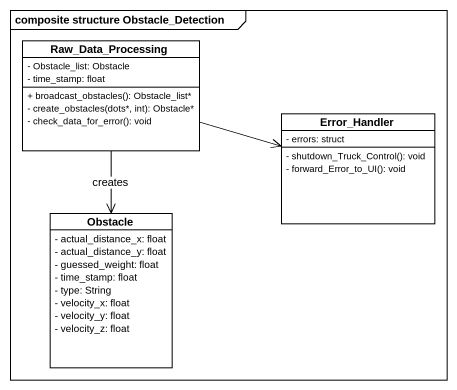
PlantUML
@startuml
mainframe composite structure Obstacle_Detection
hide circle
hide empty members
skinparam classAttributeIconSize 0
class Raw_Data_Processing {
  - Obstacle_list: Obstacle
  - time_stamp: float
  + broadcast_obstacles(): Obstacle_list*
  - create_obstacles(dots*, int): Obstacle*
  - check_data_for_error(): void
}
class Error_Handler {
  - errors: struct
  - shutdown_Truck_Control(): void
  - forward_Error_to_UI(): void
}
class Obstacle {
  - actual_distance_x: float
  - actual_distance_y: float
  - guessed_weight: float
  - time_stamp: float
  - type: String
  - velocity_x: float
  - velocity_y: float
  - velocity_z: float
}
Raw_Data_Processing -right-> Error_Handler
Raw_Data_Processing --> Obstacle : creates
@enduml
